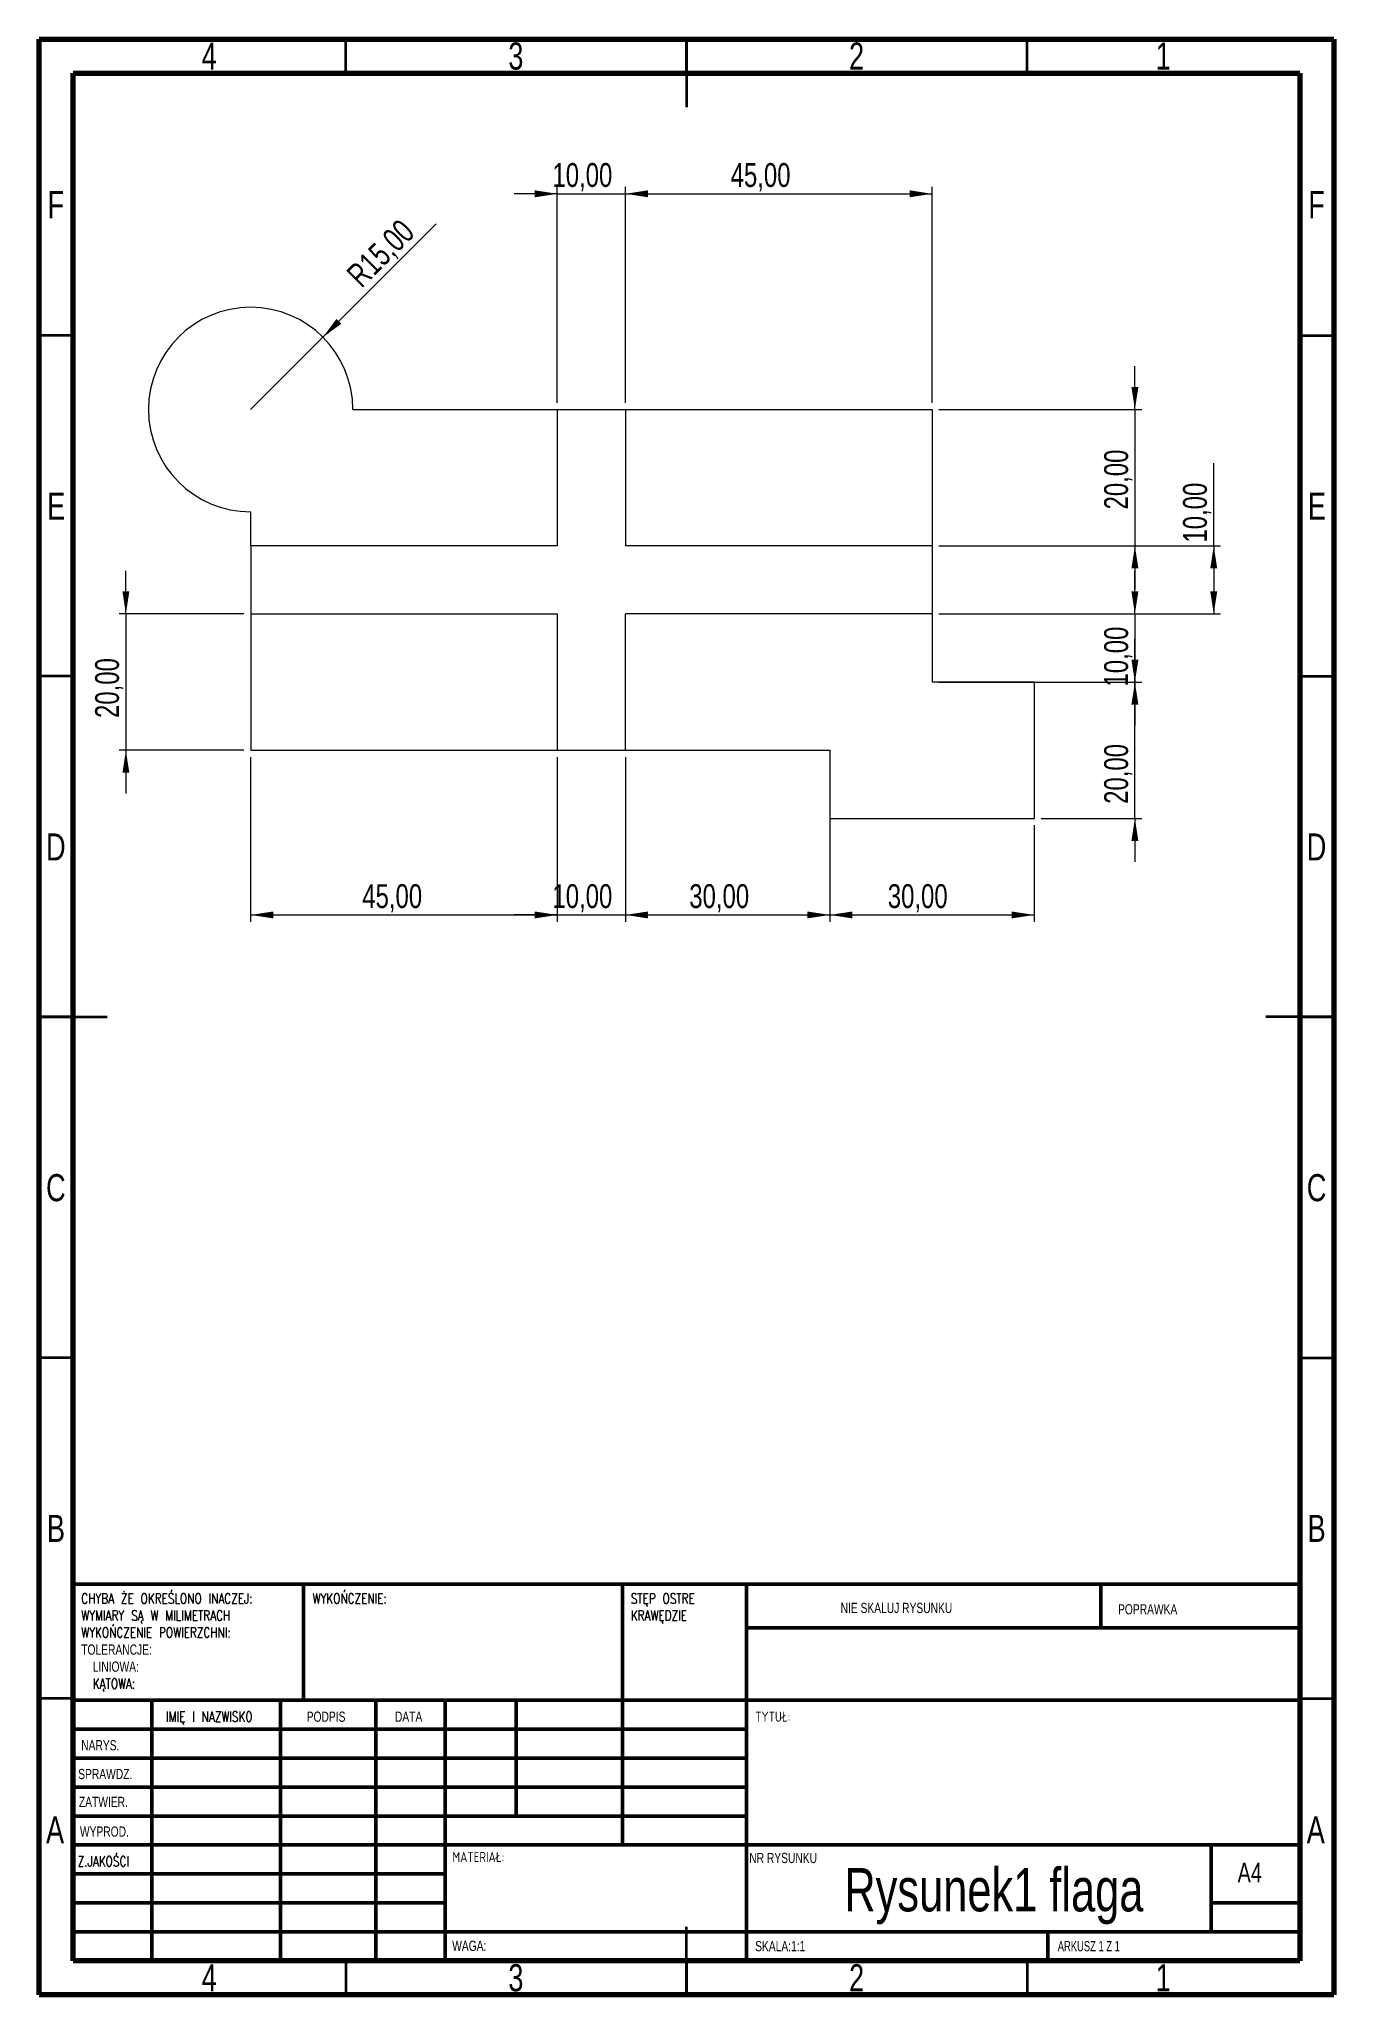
# Model space of a CAD drawing. Header units: millimetres. Extents: x 15 to 205, y 5 to 292.
import ezdxf

# ---------------------------------------------------------------- set-up
doc = ezdxf.new("R2010")
doc.units = ezdxf.units.MM
doc.styles.add('SLDTEXTSTYLE0', font='TXT', dxfattribs={"width": 0.75})
doc.styles.add('SLDTEXTSTYLE1', font='TXT', dxfattribs={"width": 0.75, "bigfont": 'bigfont'})
doc.styles.add('SLDTEXTSTYLE2', font='TXT', dxfattribs={"width": 0.6875})
doc.dimstyles.new('SLDDIMSTYLE0', dxfattribs={"dimtxt": 3.5, "dimasz": 3.302, "dimexe": 0, "dimexo": 0.0625, "dimgap": 0.875, "dimtad": 1, "dimrnd": 1e-09, "dimzin": 12, "dimdsep": 46, "dimtxsty": 'SLDTEXTSTYLE0', "dimsah": 1, "dimcen": 0.09, "dimadec": 0, "dimazin": 3, "dimtfac": 1, "dimtmove": 0, "dimatfit": 0, "dimfxl": 0, "dimfrac": 2, "dimtolj": 1, "dimtzin": 12, "dimarcsym": 0})
doc.dimstyles.new('SLDDIMSTYLE1', dxfattribs={"dimtxt": 3.5, "dimasz": 3.302, "dimexe": 0, "dimexo": 0.0625, "dimgap": 0.875, "dimtad": 1, "dimrnd": 1e-09, "dimzin": 12, "dimdsep": 46, "dimtxsty": 'SLDTEXTSTYLE0', "dimsah": 1, "dimcen": 0.09, "dimadec": 0, "dimazin": 3, "dimtfac": 1, "dimtofl": 0, "dimtmove": 0, "dimatfit": 3, "dimfxl": 0, "dimfrac": 2, "dimtolj": 1, "dimtzin": 12, "dimarcsym": 0})
doc.dimstyles.new('SLDDIMSTYLE2', dxfattribs={"dimtxt": 3.5, "dimasz": 3.302, "dimexe": 0, "dimexo": 0.0625, "dimgap": 0.875, "dimtad": 1, "dimrnd": 1e-09, "dimzin": 12, "dimdsep": 46, "dimtxsty": 'SLDTEXTSTYLE0', "dimsah": 1, "dimcen": 0, "dimadec": 0, "dimazin": 3, "dimtfac": 1, "dimtofl": 0, "dimtmove": 0, "dimatfit": 3, "dimfxl": 0, "dimfrac": 2, "dimtolj": 1, "dimtzin": 12, "dimarcsym": 0})

# ---------------------------------------------------------------- blocks, each defined once
blk = doc.blocks.new('_D')
at = {"color": 7, "linetype": 'Continuous', "lineweight": 0}
for p, q in [((91.04, 238.64), (91.04, 270.3)), ((101.04, 238.64), (101.04, 270.3)), ((91.04, 269.3), (84.69, 269.3)), ((91.04, 269.3), (101.04, 269.3)), ((101.04, 269.3), (107.39, 269.3))]:
    blk.add_line(p, q, dxfattribs=at)
at = {"color": 7, "linetype": 'Continuous', "lineweight": 18}
for points in [[(91.04, 269.3), (87.74, 269.81), (87.74, 268.79)], [(101.04, 269.3), (104.35, 268.79), (104.35, 269.81)]]:
    blk.add_solid(points, dxfattribs=at)
at = {"color": 7, "linetype": 'Continuous', "lineweight": 18, "insert": (90.33, 273.81), "char_height": 3.5, "attachment_point": 1, "style": 'SLDTEXTSTYLE0'}
blk.add_mtext('10,00', dxfattribs=at)
blk = doc.blocks.new('_D_1')
at = {"color": 7, "linetype": 'Continuous', "lineweight": 0}
for p, q in [((101.04, 238.64), (101.04, 270.3)), ((146.04, 238.64), (146.04, 270.3)), ((101.04, 269.3), (146.04, 269.3))]:
    blk.add_line(p, q, dxfattribs=at)
at = {"color": 7, "linetype": 'Continuous', "lineweight": 18}
for points in [[(101.04, 269.3), (104.35, 268.79), (104.35, 269.81)], [(146.04, 269.3), (142.74, 269.81), (142.74, 268.79)]]:
    blk.add_solid(points, dxfattribs=at)
at = {"color": 7, "linetype": 'Continuous', "lineweight": 18, "insert": (116.48, 273.81), "char_height": 3.5, "attachment_point": 1, "style": 'SLDTEXTSTYLE0'}
blk.add_mtext('45,00', dxfattribs=at)
blk = doc.blocks.new('_D_2')
at = {"color": 7, "linetype": 'Continuous', "lineweight": 0}
for p, q in [((175.8, 237.64), (175.8, 243.99)), ((147.04, 237.64), (176.8, 237.64)), ((175.8, 237.64), (175.8, 217.64)), ((147.04, 217.64), (176.8, 217.64)), ((175.8, 217.64), (175.8, 211.29))]:
    blk.add_line(p, q, dxfattribs=at)
at = {"color": 7, "linetype": 'Continuous', "lineweight": 18}
for points in [[(175.8, 237.64), (176.31, 240.95), (175.29, 240.95)], [(175.8, 217.64), (175.29, 214.34), (176.31, 214.34)]]:
    blk.add_solid(points, dxfattribs=at)
at = {"color": 7, "linetype": 'Continuous', "lineweight": 18, "insert": (171.29, 222.98), "char_height": 3.5, "attachment_point": 1, "rotation": 90, "style": 'SLDTEXTSTYLE0'}
blk.add_mtext('20,00', dxfattribs=at)
blk = doc.blocks.new('_D_3')
at = {"color": 7, "linetype": 'Continuous', "lineweight": 0}
for p, q in [((187.37, 217.64), (187.37, 229.75)), ((147.04, 217.64), (188.37, 217.64)), ((187.37, 217.64), (187.37, 207.64)), ((147.04, 207.64), (188.37, 207.64))]:
    blk.add_line(p, q, dxfattribs=at)
at = {"color": 7, "linetype": 'Continuous', "lineweight": 18}
for points in [[(187.37, 217.64), (186.86, 214.34), (187.88, 214.34)], [(187.37, 207.64), (187.88, 210.95), (186.86, 210.95)]]:
    blk.add_solid(points, dxfattribs=at)
at = {"color": 7, "linetype": 'Continuous', "lineweight": 18, "insert": (182.86, 218.12), "char_height": 3.5, "attachment_point": 1, "rotation": 90, "style": 'SLDTEXTSTYLE0'}
blk.add_mtext('10,00', dxfattribs=at)
blk = doc.blocks.new('_D_4')
at = {"color": 7, "linetype": 'Continuous', "lineweight": 0}
for p, q in [((46.04, 186.64), (46.04, 162.48)), ((91.04, 186.64), (91.04, 162.48)), ((46.04, 163.48), (91.04, 163.48))]:
    blk.add_line(p, q, dxfattribs=at)
at = {"color": 7, "linetype": 'Continuous', "lineweight": 18}
for points in [[(46.04, 163.48), (49.35, 162.97), (49.35, 163.98)], [(91.04, 163.48), (87.74, 163.98), (87.74, 162.97)]]:
    blk.add_solid(points, dxfattribs=at)
at = {"color": 7, "linetype": 'Continuous', "lineweight": 18, "insert": (62.42, 167.99), "char_height": 3.5, "attachment_point": 1, "style": 'SLDTEXTSTYLE0'}
blk.add_mtext('45,00', dxfattribs=at)
blk = doc.blocks.new('_D_5')
at = {"color": 7, "linetype": 'Continuous', "lineweight": 0}
for p, q in [((91.04, 186.64), (91.04, 162.48)), ((101.04, 186.64), (101.04, 162.48)), ((91.04, 163.48), (84.69, 163.48)), ((91.04, 163.48), (101.04, 163.48)), ((101.04, 163.48), (107.39, 163.48))]:
    blk.add_line(p, q, dxfattribs=at)
at = {"color": 7, "linetype": 'Continuous', "lineweight": 18}
for points in [[(91.04, 163.48), (87.74, 163.98), (87.74, 162.97)], [(101.04, 163.48), (104.35, 162.97), (104.35, 163.98)]]:
    blk.add_solid(points, dxfattribs=at)
at = {"color": 7, "linetype": 'Continuous', "lineweight": 18, "insert": (90.33, 167.99), "char_height": 3.5, "attachment_point": 1, "style": 'SLDTEXTSTYLE0'}
blk.add_mtext('10,00', dxfattribs=at)
blk = doc.blocks.new('_D_6')
at = {"color": 7, "linetype": 'Continuous', "lineweight": 0}
for p, q in [((27.73, 207.64), (27.73, 213.99)), ((45.04, 207.64), (26.73, 207.64)), ((27.73, 207.64), (27.73, 187.64)), ((45.04, 187.64), (26.73, 187.64)), ((27.73, 187.64), (27.73, 181.29))]:
    blk.add_line(p, q, dxfattribs=at)
at = {"color": 7, "linetype": 'Continuous', "lineweight": 18}
for points in [[(27.73, 207.64), (28.24, 210.95), (27.23, 210.95)], [(27.73, 187.64), (27.23, 184.34), (28.24, 184.34)]]:
    blk.add_solid(points, dxfattribs=at)
at = {"color": 7, "linetype": 'Continuous', "lineweight": 18, "insert": (23.22, 192.38), "char_height": 3.5, "attachment_point": 1, "rotation": 90, "style": 'SLDTEXTSTYLE0'}
blk.add_mtext('20,00', dxfattribs=at)
blk = doc.blocks.new('_D_7')
at = {"color": 7, "linetype": 'Continuous', "lineweight": 0}
for p, q in [((175.8, 207.64), (175.8, 213.99)), ((147.04, 207.64), (176.8, 207.64)), ((175.8, 207.64), (175.8, 197.64)), ((147.04, 197.64), (176.8, 197.64)), ((175.8, 197.64), (175.8, 191.29))]:
    blk.add_line(p, q, dxfattribs=at)
at = {"color": 7, "linetype": 'Continuous', "lineweight": 18}
for points in [[(175.8, 207.64), (176.31, 210.95), (175.29, 210.95)], [(175.8, 197.64), (175.29, 194.34), (176.31, 194.34)]]:
    blk.add_solid(points, dxfattribs=at)
at = {"color": 7, "linetype": 'Continuous', "lineweight": 18, "insert": (171.29, 197), "char_height": 3.5, "attachment_point": 1, "rotation": 90, "style": 'SLDTEXTSTYLE0'}
blk.add_mtext('10,00', dxfattribs=at)
blk = doc.blocks.new('_D_8')
at = {"color": 7, "linetype": 'Continuous', "lineweight": 0}
for p, q in [((131.04, 176.64), (131.04, 162.48)), ((161.04, 176.64), (161.04, 162.48)), ((131.04, 163.48), (161.04, 163.48))]:
    blk.add_line(p, q, dxfattribs=at)
at = {"color": 7, "linetype": 'Continuous', "lineweight": 18}
for points in [[(131.04, 163.48), (134.35, 162.97), (134.35, 163.98)], [(161.04, 163.48), (157.74, 163.98), (157.74, 162.97)]]:
    blk.add_solid(points, dxfattribs=at)
at = {"color": 7, "linetype": 'Continuous', "lineweight": 18, "insert": (139.54, 167.99), "char_height": 3.5, "attachment_point": 1, "style": 'SLDTEXTSTYLE0'}
blk.add_mtext('30,00', dxfattribs=at)
blk = doc.blocks.new('_D_9')
at = {"color": 7, "linetype": 'Continuous', "lineweight": 0}
for p, q in [((175.8, 197.64), (175.8, 203.99)), ((162.04, 197.64), (176.8, 197.64)), ((175.8, 177.64), (175.8, 197.64)), ((162.04, 177.64), (176.8, 177.64)), ((175.8, 177.64), (175.8, 171.29))]:
    blk.add_line(p, q, dxfattribs=at)
at = {"color": 7, "linetype": 'Continuous', "lineweight": 18}
for points in [[(175.8, 197.64), (176.31, 200.95), (175.29, 200.95)], [(175.8, 177.64), (175.29, 174.34), (176.31, 174.34)]]:
    blk.add_solid(points, dxfattribs=at)
at = {"color": 7, "linetype": 'Continuous', "lineweight": 18, "insert": (171.29, 179.78), "char_height": 3.5, "attachment_point": 1, "rotation": 90, "style": 'SLDTEXTSTYLE0'}
blk.add_mtext('20,00', dxfattribs=at)
blk = doc.blocks.new('_D_10')
at = {"color": 7, "linetype": 'Continuous', "lineweight": 0}
for p, q in [((101.04, 186.64), (101.04, 162.48)), ((131.04, 186.64), (131.04, 162.48)), ((101.04, 163.48), (131.04, 163.48))]:
    blk.add_line(p, q, dxfattribs=at)
at = {"color": 7, "linetype": 'Continuous', "lineweight": 18}
for points in [[(101.04, 163.48), (104.35, 162.97), (104.35, 163.98)], [(131.04, 163.48), (127.74, 163.98), (127.74, 162.97)]]:
    blk.add_solid(points, dxfattribs=at)
at = {"color": 7, "linetype": 'Continuous', "lineweight": 18, "insert": (110.41, 167.99), "char_height": 3.5, "attachment_point": 1, "style": 'SLDTEXTSTYLE0'}
blk.add_mtext('30,00', dxfattribs=at)
blk = doc.blocks.new('_D_11')
at = {"color": 7, "linetype": 'Continuous', "lineweight": 0}
for q in [(73.27, 264.87), (46.04, 237.64)]:
    blk.add_line((56.65, 248.25), q, dxfattribs=at)
at = {"color": 7, "linetype": 'Continuous', "lineweight": 18}
blk.add_solid([(56.65, 248.25), (59.35, 250.23), (58.63, 250.94)], dxfattribs=at)
at = {"color": 7, "linetype": 'Continuous', "lineweight": 18, "insert": (59.85, 257.82), "char_height": 3.5, "attachment_point": 1, "rotation": 45, "style": 'SLDTEXTSTYLE0'}
blk.add_mtext('R15,00', dxfattribs=at)

msp = doc.modelspace()

# ---------------------------------------------------------------- linework, layer by layer
at = {"color": 7, "linetype": 'Continuous', "lineweight": 70}
for p, q in [((15, 5), (15, 292)), ((15, 292), (205, 292)), ((205, 292), (205, 5)), ((20, 10), (20, 287)), ((20, 287), (200, 287)), ((200, 287), (200, 10)), ((200, 10), (20, 10)), ((205, 5), (15, 5))]:
    msp.add_line(p, q, dxfattribs=at)
at = {"color": 7, "linetype": 'Continuous', "lineweight": 35}
for p, q in [((60, 287), (60, 292)), ((110, 292), (110, 282)), ((110, 287), (110, 292)), ((160, 287), (160, 292)), ((20, 248.5), (15, 248.5)), ((200, 248.5), (205, 248.5)), ((20, 198.5), (15, 198.5)), ((200, 198.5), (205, 198.5)), ((15, 148.5), (25, 148.5)), ((20, 148.5), (15, 148.5)), ((205, 148.5), (195, 148.5)), ((200, 148.5), (205, 148.5)), ((20, 98.5), (15, 98.5)), ((200, 98.5), (205, 98.5)), ((20, 48.5), (15, 48.5)), ((200, 48.5), (205, 48.5)), ((110, 5), (110, 15)), ((60, 10), (60, 5)), ((110, 10), (110, 5)), ((160, 10), (160, 5))]:
    msp.add_line(p, q, dxfattribs=at)
at = {"color": 7, "linetype": 'Continuous', "lineweight": 18}
for p, q in [((61.044, 237.644), (91.044, 237.644)), ((91.044, 237.644), (101.044, 237.644)), ((91.044, 237.644), (91.044, 217.644)), ((101.044, 237.644), (101.044, 217.644)), ((101.044, 237.644), (146.044, 237.644)), ((146.044, 237.644), (146.044, 217.644)), ((46.044, 217.644), (46.044, 222.644)), ((91.044, 217.644), (46.044, 217.644)), ((46.044, 217.644), (46.044, 207.644)), ((146.044, 217.644), (101.044, 217.644)), ((146.044, 217.644), (146.044, 207.644)), ((46.044, 207.644), (91.044, 207.644)), ((46.044, 207.644), (46.044, 187.644)), ((91.044, 207.644), (91.044, 187.644)), ((146.044, 207.644), (101.044, 207.644)), ((101.044, 187.644), (101.044, 207.644)), ((146.044, 207.644), (146.044, 197.644)), ((161.044, 197.644), (146.044, 197.644)), ((161.044, 177.644), (161.044, 197.644)), ((46.044, 187.644), (91.044, 187.644)), ((91.044, 187.644), (101.044, 187.644)), ((101.044, 187.644), (131.044, 187.644)), ((131.044, 187.644), (131.044, 177.644)), ((131.044, 177.644), (161.044, 177.644))]:
    msp.add_line(p, q, dxfattribs=at)
at = {"color": 7, "linetype": 'Continuous', "lineweight": 50}
for p, q in [((20, 65.25), (200, 65.25)), ((20, 65.25), (20, 10)), ((53.8, 48.25), (53.8, 65.25)), ((100.6, 65.25), (100.6, 27)), ((118.8, 65.25), (118.8, 10)), ((170.8, 58.875), (170.8, 65.25)), ((200, 58.875), (118.8, 58.875)), ((200, 48.25), (20, 48.25)), ((31.564, 48.25), (31.564, 10)), ((50.442, 48.25), (50.442, 10)), ((64.399, 48.25), (64.399, 10)), ((74.6, 10), (74.6, 48.25)), ((85, 31.25), (85, 48.25)), ((118.8, 44), (20, 44)), ((118.8, 39.75), (20, 39.75)), ((118.8, 35.5), (20, 35.5)), ((118.8, 31.25), (20, 31.25)), ((74.6, 27), (20, 27)), ((74.6, 27), (200, 27)), ((187, 14.25), (187, 27)), ((74.6, 22.75), (20, 22.75)), ((74.6, 18.5), (20, 18.5)), ((200, 18.5), (187, 18.5)), ((20, 14.25), (200, 14.25)), ((163, 10), (163, 14.25))]:
    msp.add_line(p, q, dxfattribs=at)
at = {"color": 7, "linetype": 'Continuous', "lineweight": 18}
msp.add_arc((46.044, 237.644), 15, 0, 270, dxfattribs=at)

# ---------------------------------------------------------------- texts
at = {"color": 7, "linetype": 'Continuous', "lineweight": 0}
for s, insert, char_height, attachment_point, style in [('4', (39.96, 291.5), 3.969, 2, 'SLDTEXTSTYLE0'), ('3', (84.96, 291.5), 3.969, 2, 'SLDTEXTSTYLE0'), ('2', (134.96, 291.5), 3.969, 2, 'SLDTEXTSTYLE0'), ('1', (179.96, 291.5), 3.969, 2, 'SLDTEXTSTYLE0'), ('F', (17.458, 269.692), 3.969, 2, 'SLDTEXTSTYLE0'), ('F', (202.458, 269.692), 3.969, 2, 'SLDTEXTSTYLE0'), ('E', (17.508, 225.442), 3.969, 2, 'SLDTEXTSTYLE0'), ('E', (202.508, 225.442), 3.969, 2, 'SLDTEXTSTYLE0'), ('D', (17.453, 175.442), 3.969, 2, 'SLDTEXTSTYLE0'), ('D', (202.453, 175.442), 3.969, 2, 'SLDTEXTSTYLE0'), ('C', (17.459, 125.442), 3.969, 2, 'SLDTEXTSTYLE0'), ('C', (202.459, 125.442), 3.969, 2, 'SLDTEXTSTYLE0'), ('B', (17.471, 75.442), 3.969, 2, 'SLDTEXTSTYLE0'), ('B', (202.471, 75.442), 3.969, 2, 'SLDTEXTSTYLE0'), ('CHYBA ŻE OKREŚLONO INACZEJ:', (21.182, 63.921), 1.5, 1, 'SLDTEXTSTYLE1'), ('WYKOŃCZENIE:', (55.123, 63.921), 1.5, 1, 'SLDTEXTSTYLE1'), ('STĘP OSTRE', (101.821, 63.921), 1.5, 1, 'SLDTEXTSTYLE1'), ('WYMIARY SĄ W MILIMETRACH', (21.182, 61.421), 1.5, 1, 'SLDTEXTSTYLE1'), ('KRAWĘDZIE', (101.821, 61.421), 1.5, 1, 'SLDTEXTSTYLE1'), ('NIE SKALUJ RYSUNKU', (132.615, 62.533), 1.5, 1, 'SLDTEXTSTYLE0'), ('POPRAWKA', (173.328, 62.335), 1.5, 1, 'SLDTEXTSTYLE0'), ('WYKOŃCZENIE POWIERZCHNI:', (21.182, 58.921), 1.5, 1, 'SLDTEXTSTYLE1'), ('TOLERANCJE:', (21.182, 56.421), 1.5, 1, 'SLDTEXTSTYLE0'), ('LINIOWA:', (22.869, 53.921), 1.5, 1, 'SLDTEXTSTYLE0'), ('KĄTOWA:', (22.869, 51.421), 1.5, 1, 'SLDTEXTSTYLE1'), ('IMIĘ I NAZWISKO', (33.617, 46.576), 1.5, 1, 'SLDTEXTSTYLE1'), ('PODPIS', (54.268, 46.576), 1.5, 1, 'SLDTEXTSTYLE0'), ('DATA', (67.215, 46.576), 1.5, 1, 'SLDTEXTSTYLE0'), ('TYTUŁ:', (120.079, 46.576), 1.5, 1, 'SLDTEXTSTYLE1'), ('NARYS.', (21.182, 42.385), 1.5, 1, 'SLDTEXTSTYLE0'), ('SPRAWDZ.', (20.735, 38.162), 1.5, 1, 'SLDTEXTSTYLE0'), ('ZATWIER.', (20.839, 34.066), 1.5, 1, 'SLDTEXTSTYLE0'), ('A', (17.34, 31.192), 3.969, 2, 'SLDTEXTSTYLE0'), ('WYPROD.', (20.99, 29.716), 1.5, 1, 'SLDTEXTSTYLE0'), ('A', (202.34, 31.192), 3.969, 2, 'SLDTEXTSTYLE0'), ('Z.JAKOŚCI', (20.669, 25.35), 1.5, 1, 'SLDTEXTSTYLE1'), ('MATERIAŁ:', (75.646, 25.986), 1.5, 1, 'SLDTEXTSTYLE1'), ('NR RYSUNKU', (119.209, 25.843), 1.5, 1, 'SLDTEXTSTYLE0'), ('Rysunek1 flaga', (155.108, 23.607), 6.35, 2, 'SLDTEXTSTYLE0'), ('A4', (190.871, 24.406), 2.9104, 1, 'SLDTEXTSTYLE0'), ('WAGA:', (75.618, 12.949), 1.4986, 1, 'SLDTEXTSTYLE0'), ('SKALA:1:1', (120.074, 12.9), 1.5, 1, 'SLDTEXTSTYLE0'), ('ARKUSZ 1 Z 1', (164.478, 12.9), 1.5, 1, 'SLDTEXTSTYLE2'), ('4', (39.96, 9.5), 3.969, 2, 'SLDTEXTSTYLE0'), ('3', (84.96, 9.5), 3.969, 2, 'SLDTEXTSTYLE0'), ('2', (134.96, 9.5), 3.969, 2, 'SLDTEXTSTYLE0'), ('1', (179.96, 9.5), 3.969, 2, 'SLDTEXTSTYLE0')]:
    msp.add_mtext(s, dxfattribs=dict(at, insert=insert, char_height=char_height, attachment_point=attachment_point, style=style))

# ---------------------------------------------------------------- dimensions: what is measured, and where the dimension line sits
at = {"color": 7, "linetype": 'Continuous', "lineweight": 18}
for base, p1, p2, dimstyle, picture, middle in [((101.044, 269.299), (91.044, 237.644), (101.044, 237.644), 'SLDDIMSTYLE0', '_D', (96.146, 269.299)), ((146.044, 269.299), (101.044, 237.644), (146.044, 237.644), 'SLDDIMSTYLE1', '_D_1', (122.304, 269.299)), ((91.044, 163.477), (46.044, 187.644), (91.044, 187.644), 'SLDDIMSTYLE1', '_D_4', (68.239, 163.477)), ((101.044, 163.477), (91.044, 187.644), (101.044, 187.644), 'SLDDIMSTYLE0', '_D_5', (96.146, 163.477)), ((131.044, 163.477), (101.044, 187.644), (131.044, 187.644), 'SLDDIMSTYLE1', '_D_10', (116.233, 163.477)), ((161.044, 163.477), (131.044, 177.644), (161.044, 177.644), 'SLDDIMSTYLE1', '_D_8', (145.356, 163.477))]:
    dim = msp.add_linear_dim(base=base, p1=p1, p2=p2, dimstyle=dimstyle, dxfattribs=at)
    dim.commit()
    dim.dimension.update_dxf_attribs({"geometry": picture, "text_midpoint": middle, "dimtype": 160})
dim = msp.add_radius_dim(center=(46.044, 237.644), mpoint=(56.651, 248.251), dimstyle='SLDDIMSTYLE2', dxfattribs=at)
dim.commit()
dim.dimension.update_dxf_attribs({"geometry": '_D_11', "text_midpoint": (68.239, 259.838), "dimtype": 164})
for base, p1, p2, dimstyle, picture, middle in [((175.799, 217.644), (146.044, 237.644), (146.044, 217.644), 'SLDDIMSTYLE0', '_D_2', (175.799, 228.794)), ((187.372, 207.644), (146.044, 217.644), (146.044, 207.644), 'SLDDIMSTYLE1', '_D_3', (187.372, 223.934)), ((27.733, 187.644), (46.044, 207.644), (46.044, 187.644), 'SLDDIMSTYLE0', '_D_6', (27.733, 198.196)), ((175.799, 197.644), (146.044, 207.644), (146.044, 197.644), 'SLDDIMSTYLE0', '_D_7', (175.799, 202.823)), ((175.799, 197.644), (161.044, 177.644), (161.044, 197.644), 'SLDDIMSTYLE0', '_D_9', (175.799, 185.602))]:
    dim = msp.add_linear_dim(base=base, p1=p1, p2=p2, angle=90, dimstyle=dimstyle, dxfattribs=at)
    dim.commit()
    dim.dimension.update_dxf_attribs({"geometry": picture, "text_midpoint": middle, "dimtype": 160})

doc.saveas('drawing.dxf')
